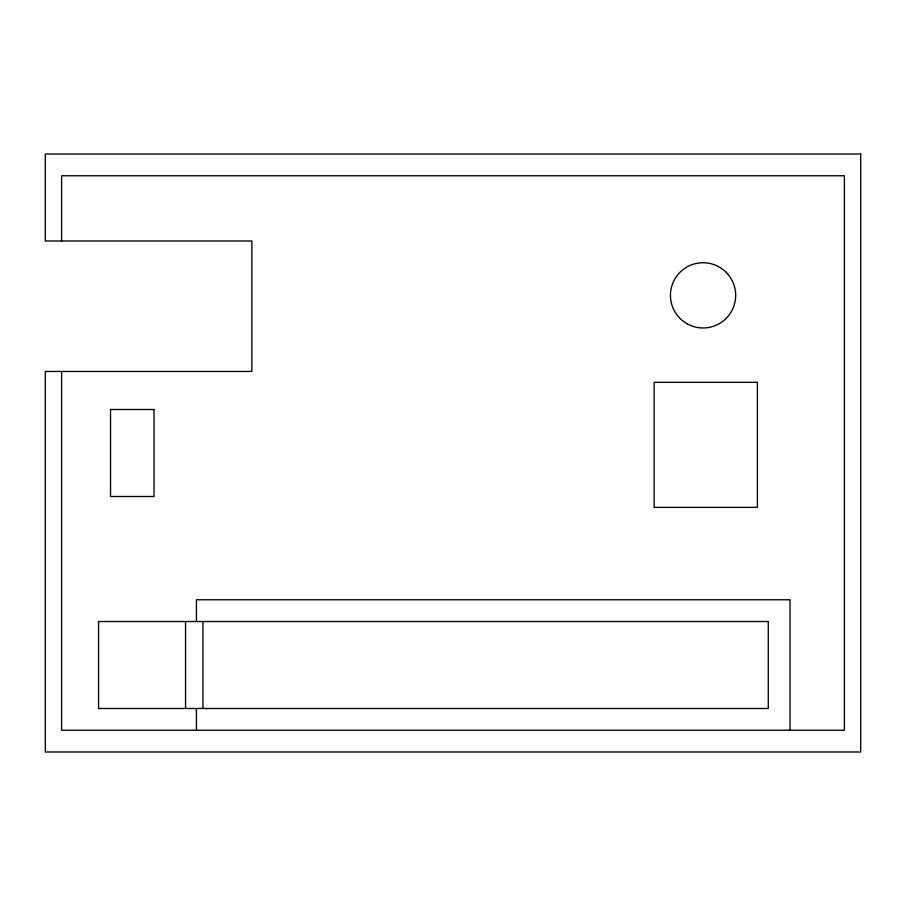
<?xml version="1.0" encoding="UTF-8"?>
<svg xmlns="http://www.w3.org/2000/svg" width="906" height="906" viewBox="0 0 906 906"><rect width="100%" height="100%" fill="white"/><g stroke="black" fill="none" stroke-linecap="round" stroke-linejoin="round"><path stroke-width="1.36" d="M790.032 730.236L790.032 599.772L196.421 599.772L196.421 621.516M202.944 621.516L202.944 708.492M196.421 708.492L196.421 730.236M185.549 621.516L185.549 708.492M61.608 240.996L61.608 175.764L844.392 175.764L844.392 730.236L61.608 730.236L61.608 371.46M860.7 154.02L45.3 154.02L45.3 240.996L251.868 240.996L251.868 371.46L45.3 371.46L45.3 751.98L860.7 751.98L860.7 154.02M757.416 382.332L654.132 382.332L654.132 507.36L757.416 507.36L757.416 382.332M154.02 409.512L110.532 409.512L110.532 496.488L154.02 496.488L154.02 409.512M768.288 621.516L98.573 621.516L98.573 708.492L768.288 708.492L768.288 621.516M686.748 323.601A32.616 32.616 0 0 0 735.672 295.356A32.616 32.616 0 0 0 686.748 267.111A32.616 32.616 0 0 0 686.748 323.601"/></g></svg>
